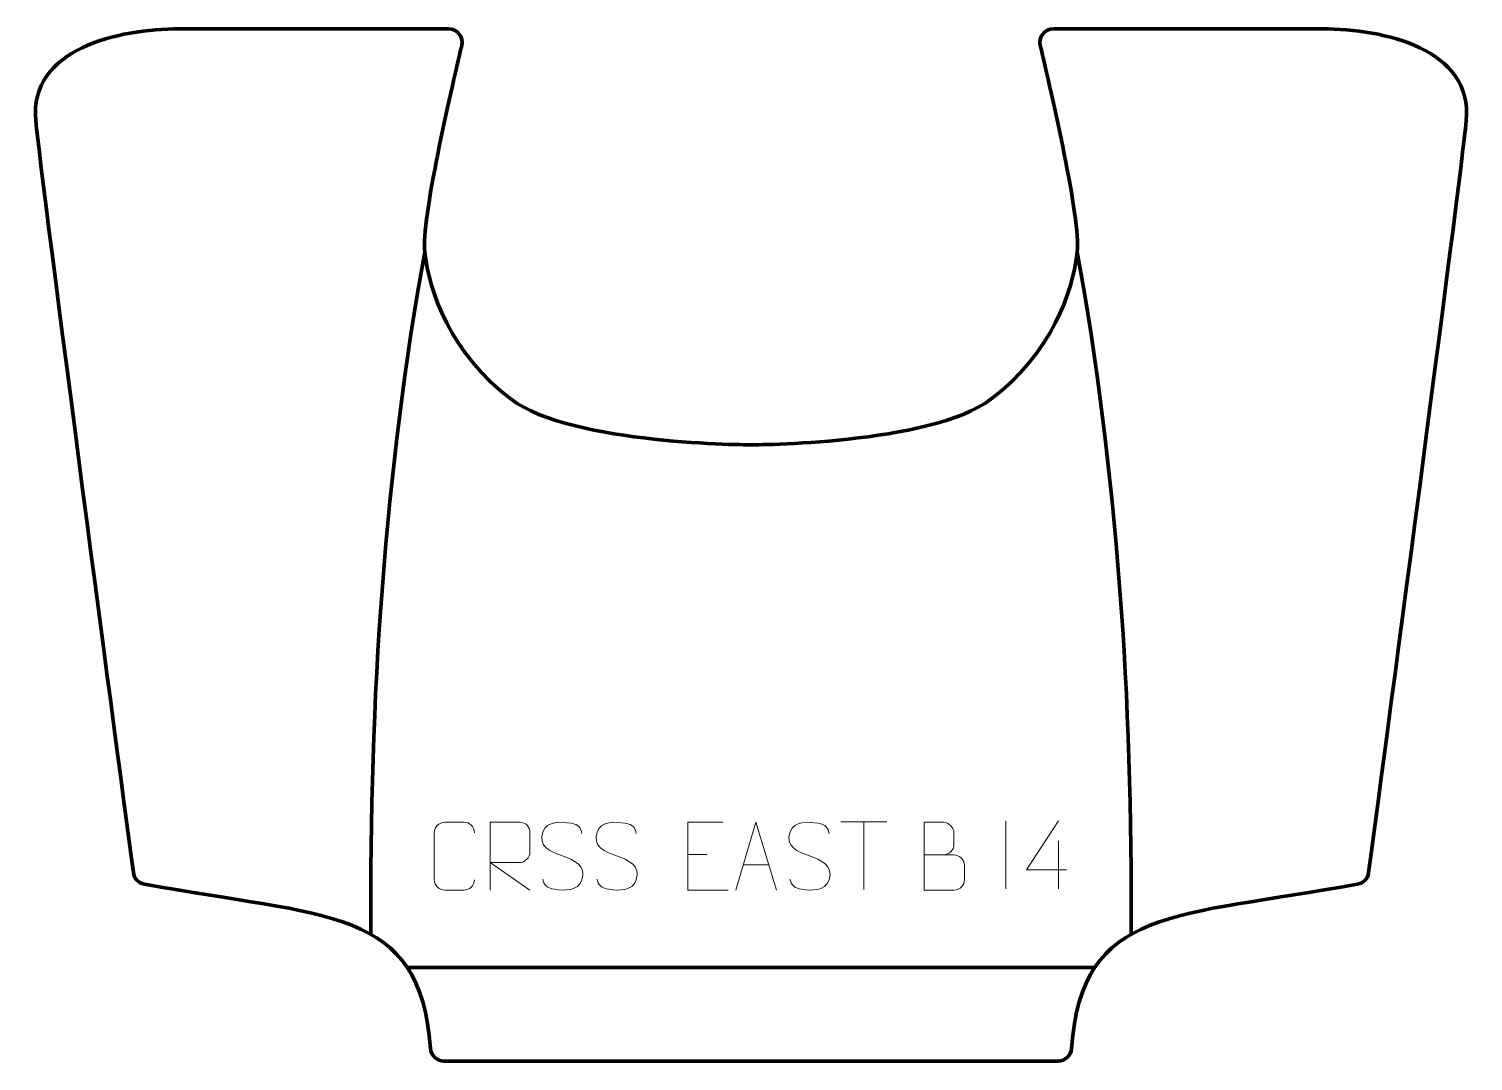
# Model space of a CAD drawing. Header units: millimetres. Extents: x -266 to 266, y -190 to 190.
import ezdxf

# ---------------------------------------------------------------- set-up
doc = ezdxf.new("R2010")
doc.units = ezdxf.units.MM
doc.header["$MEASUREMENT"] = 0
for name, color, linetype in [('layer 1', 7, 'Continuous'), ('layer 2', 7, 'Continuous'), ('layer 3', 7, 'Continuous')]:
    doc.layers.add(name, color=color, linetype=linetype)

msp = doc.modelspace()

# ---------------------------------------------------------------- linework, layer by layer
at = {"layer": 'layer 1', "color": 250, "lineweight": 9}
for points, knots in [([(-101.7736, -123.2125), (-101.9134, -125.5359), (-103.5906, -127.0155), (-105.7383, -127.0263), (-105.7383, -127.0263), (-108.0702, -127.0259), (-110.4021, -127.0259), (-112.7336, -127.0263), (-112.7336, -127.0263), (-114.6586, -127.1317), (-116.6307, -125.2472), (-116.6195, -123.2299), (-116.6195, -123.2299), (-116.6191, -117.4598), (-116.6191, -111.6901), (-116.6195, -105.9208), (-116.6195, -105.9208), (-116.6153, -103.7827), (-114.8686, -102.0635), (-112.7162, -102.077), (-112.7162, -102.077), (-110.3905, -102.077), (-108.0644, -102.077), (-105.7383, -102.077), (-105.7383, -102.077), (-103.7917, -102.0415), (-101.8003, -103.533), (-101.7736, -105.9706)], [0, 0, 0, 0, 0.125, 0.125, 0.125, 0.125, 0.25, 0.25, 0.25, 0.25, 0.375, 0.375, 0.375, 0.375, 0.5, 0.5, 0.5, 0.5, 0.625, 0.625, 0.625, 0.625, 0.75, 0.75, 0.75, 0.75, 1, 1, 1, 1]), ([(-96.0699, -127.0268), (-96.0699, -127.0268), (-96.0699, -102.0733), (-96.0699, -102.0733), (-96.0699, -102.0733), (-92.4751, -102.0733), (-88.8796, -102.0733), (-85.2844, -102.0733), (-85.2844, -102.0733), (-82.9591, -102.111), (-81.4018, -103.601), (-81.4059, -105.9674), (-81.4059, -105.9674), (-81.4063, -108.0029), (-81.4063, -111.0623), (-81.4059, -113.0983), (-81.4059, -113.0983), (-81.4124, -114.9738), (-83.2247, -116.9156), (-85.2342, -116.9347), (-85.2342, -116.9347), (-85.2342, -116.9347), (-96.0699, -116.9347), (-96.0699, -116.9347), (-96.0699, -116.9347), (-96.0699, -116.9347), (-81.4152, -127.0268), (-81.4152, -127.0268)], [0, 0, 0, 0, 0.125, 0.125, 0.125, 0.125, 0.25, 0.25, 0.25, 0.25, 0.375, 0.375, 0.375, 0.375, 0.5, 0.5, 0.5, 0.5, 0.625, 0.625, 0.625, 0.625, 0.75, 0.75, 0.75, 0.75, 1, 1, 1, 1]), ([(-69.4637, -114.3805), (-73.712, -112.9101), (-78.6201, -111.1143), (-76.615, -105.594), (-76.615, -105.594), (-75.1115, -101.4541), (-69.8979, -101.8426), (-66.2943, -102.4437), (-66.2943, -102.4437), (-63.4337, -102.9209), (-62.569, -104.1341), (-62.2584, -106.2182)], [0, 0, 0, 0, 0.25, 0.25, 0.25, 0.25, 0.5, 0.5, 0.5, 0.5, 1, 1, 1, 1]), ([(-49.4637, -114.3805), (-53.712, -112.9101), (-58.6201, -111.1143), (-56.615, -105.594), (-56.615, -105.594), (-55.1115, -101.4541), (-49.8979, -101.8426), (-46.2943, -102.4437), (-46.2943, -102.4437), (-43.4337, -102.9209), (-42.569, -104.1341), (-42.2584, -106.2182)], [0, 0, 0, 0, 0.25, 0.25, 0.25, 0.25, 0.5, 0.5, 0.5, 0.5, 1, 1, 1, 1]), ([(-10.3743, -102.0695), (-10.3743, -102.0695), (-23.2482, -102.0695), (-23.2482, -102.0695), (-23.2482, -102.0695), (-23.2482, -102.0695), (-23.2482, -127.0231), (-23.2482, -127.0231), (-23.2482, -127.0231), (-23.2482, -127.0231), (-8.3824, -127.0231), (-8.3824, -127.0231)], [0, 0, 0, 0, 0.25, 0.25, 0.25, 0.25, 0.5, 0.5, 0.5, 0.5, 1, 1, 1, 1]), ([(-5.6119, -127.0232), (-5.6119, -127.0232), (1.7591, -102.0697), (1.7591, -102.0697), (1.7591, -102.0697), (1.7591, -102.0697), (9.329, -127.0232), (9.329, -127.0232)], [0, 0, 0, 0, 0.33333333, 0.33333333, 0.33333333, 0.33333333, 1, 1, 1, 1]), ([(21.5363, -114.3805), (17.288, -112.9101), (12.3799, -111.1143), (14.385, -105.594), (14.385, -105.594), (15.8885, -101.4541), (21.1021, -101.8426), (24.7057, -102.4437), (24.7057, -102.4437), (27.5663, -102.9209), (28.431, -104.1341), (28.7416, -106.2182)], [0, 0, 0, 0, 0.25, 0.25, 0.25, 0.25, 0.5, 0.5, 0.5, 0.5, 1, 1, 1, 1]), ([(63.8085, -114.0584), (67.4471, -114.058), (71.0342, -114.058), (74.6736, -114.0584), (74.6736, -114.0584), (76.649, -114.0757), (78.5726, -115.8118), (78.5726, -117.8614), (78.5726, -117.8614), (78.5722, -118.99), (78.5722, -122.0394), (78.5726, -123.1683), (78.5726, -123.1683), (78.5902, -125.0262), (77.0481, -127.0401), (74.7266, -127.0232), (74.7266, -127.0232), (71.0868, -127.0228), (67.4474, -127.0228), (63.8085, -127.0232), (63.8085, -127.0232), (63.8085, -118.7049), (63.8085, -110.3871), (63.8085, -102.0696), (63.8085, -102.0696), (66.1822, -102.0696), (68.5563, -102.0696), (70.9305, -102.0696), (70.9305, -102.0696), (72.6113, -102.052), (74.7081, -103.9625), (74.7258, -105.9249), (74.7258, -105.9249), (74.7254, -107.991), (74.7254, -108.137), (74.7258, -110.2035), (74.7258, -110.2035), (74.7431, -112.2696), (72.8886, -114.0757), (70.8786, -114.0584)], [0, 0, 0, 0, 0.09090909, 0.09090909, 0.09090909, 0.09090909, 0.18181818, 0.18181818, 0.18181818, 0.18181818, 0.27272727, 0.27272727, 0.27272727, 0.27272727, 0.36363636, 0.36363636, 0.36363636, 0.36363636, 0.45454545, 0.45454545, 0.45454545, 0.45454545, 0.54545455, 0.54545455, 0.54545455, 0.54545455, 0.63636364, 0.63636364, 0.63636364, 0.63636364, 0.72727273, 0.72727273, 0.72727273, 0.72727273, 0.81818182, 0.81818182, 0.81818182, 0.81818182, 1, 1, 1, 1]), ([(116.2193, -119.6418), (116.2193, -119.6418), (101.3976, -119.6418), (101.3976, -119.6418), (101.3976, -119.6418), (101.3976, -119.6418), (113.2752, -101.5713), (113.2752, -101.5713)], [0, 0, 0, 0, 0.33333333, 0.33333333, 0.33333333, 0.33333333, 1, 1, 1, 1]), ([(-69.4637, -114.3806), (-65.4451, -116.0273), (-60.4156, -117.9156), (-62.2496, -123.2759), (-62.2496, -123.2759), (-63.7094, -127.5423), (-68.6202, -127.2856), (-72.3463, -126.7309), (-72.3463, -126.7309), (-75.0963, -126.3211), (-76.3172, -125.1076), (-76.6952, -122.9954)], [0, 0, 0, 0, 0.25, 0.25, 0.25, 0.25, 0.5, 0.5, 0.5, 0.5, 1, 1, 1, 1]), ([(-49.4637, -114.3806), (-45.4451, -116.0273), (-40.4156, -117.9156), (-42.2496, -123.2759), (-42.2496, -123.2759), (-43.7094, -127.5423), (-48.6202, -127.2856), (-52.3463, -126.7309), (-52.3463, -126.7309), (-55.0963, -126.3211), (-56.3172, -125.1076), (-56.6952, -122.9954)], [0, 0, 0, 0, 0.25, 0.25, 0.25, 0.25, 0.5, 0.5, 0.5, 0.5, 1, 1, 1, 1]), ([(21.5363, -114.3806), (25.5549, -116.0273), (30.5844, -117.9156), (28.7504, -123.2759), (28.7504, -123.2759), (27.2906, -127.5423), (22.3798, -127.2856), (18.6537, -126.7309), (18.6537, -126.7309), (15.9037, -126.3211), (14.6828, -125.1076), (14.3048, -122.9954)], [0, 0, 0, 0, 0.25, 0.25, 0.25, 0.25, 0.5, 0.5, 0.5, 0.5, 1, 1, 1, 1])]:
    msp.add_open_spline(points, degree=3, knots=knots, dxfattribs=at)
for points in [[(33.0427, -101.9272), (33.0427, -101.9272), (50.0299, -101.9272), (50.0299, -101.9272)], [(41.5365, -126.8572), (41.5365, -126.8572), (41.5365, -101.9037), (41.5365, -101.9037)], [(93.8085, -101.5713), (93.8085, -101.5713), (93.8085, -126.5454), (93.8085, -126.5454)], [(113.2752, -108.8807), (113.2752, -108.8807), (113.2752, -126.5454), (113.2752, -126.5454)], [(-23.2482, -113.9492), (-23.2482, -113.9492), (-16.0801, -113.9492), (-16.0801, -113.9492)], [(-2.8893, -117.7738), (-2.8893, -117.7738), (6.6064, -117.7738), (6.6064, -117.7738)]]:
    msp.add_open_spline(points, degree=3, dxfattribs=at)
at = {"layer": 'layer 2', "color": 12, "lineweight": 200}
msp.add_open_spline([(-0.0003, -190.0001), (-0.0003, -190.0001), (113.0178, -190.0001), (113.0178, -190.0001), (113.0178, -190.0001), (115.6432, -190.0001), (117.8199, -187.965), (118.004, -185.3442), (118.004, -185.3442), (121.6951, -132.8321), (156.5848, -137.1156), (223.3565, -124.8742), (223.3565, -124.8742), (225.4873, -124.4833), (227.1259, -122.7639), (227.412, -120.6147), (227.412, -120.6147), (231.5431, -89.5791), (261.0875, 132.5968), (263.3414, 156.1694), (263.3414, 156.1694), (265.88, 182.723), (232.9062, 190.0001), (210.4593, 190.0001), (210.4593, 190.0001), (202.7123, 189.9997), (132.9741, 190.0001), (111.3668, 190.0001), (111.3668, 190.0001), (108.1358, 190.0001), (105.7531, 186.9814), (106.5031, 183.8364), (106.5031, 183.8364), (110.566, 166.8011), (121.4537, 119.5648), (120.1541, 107.8593), (120.1541, 107.8593), (118.5603, 93.5048), (110.5918, 70.3777), (88.2797, 53.6303), (88.2797, 53.6303), (65.9675, 36.8833), (-0.0003, 36.8833), (-0.0003, 36.8833), (-0.0003, 36.8833), (-0.0003, 36.8833), (-65.9678, 36.8833), (-88.28, 53.6303), (-88.28, 53.6303), (-110.5921, 70.3777), (-118.5607, 93.5048), (-120.1545, 107.8593), (-120.1545, 107.8593), (-121.4541, 119.5648), (-110.566, 166.8011), (-106.5034, 183.8364), (-106.5034, 183.8364), (-105.7531, 186.9814), (-108.1361, 190.0001), (-111.3672, 190.0001), (-111.3672, 190.0001), (-132.9745, 190.0001), (-202.7123, 189.9997), (-210.4596, 190.0001), (-210.4596, 190.0001), (-232.9061, 190.0001), (-265.8803, 182.723), (-263.3414, 156.1694), (-263.3414, 156.1694), (-261.0878, 132.5968), (-231.5437, -89.5791), (-227.4124, -120.6147), (-227.4124, -120.6147), (-227.1263, -122.7639), (-225.488, -124.4833), (-223.3568, -124.8742), (-223.3568, -124.8742), (-156.5852, -137.1156), (-121.6958, -132.8321), (-118.0043, -185.3442), (-118.0043, -185.3442), (-117.8202, -187.965), (-115.6435, -190.0001), (-113.0182, -190.0001), (-113.0182, -190.0001), (-113.0182, -190.0001), (-0.0003, -190.0001), (-0.0003, -190.0001)], degree=3, knots=[0, 0, 0, 0, 0.04347826, 0.04347826, 0.04347826, 0.04347826, 0.08695652, 0.08695652, 0.08695652, 0.08695652, 0.13043478, 0.13043478, 0.13043478, 0.13043478, 0.17391304, 0.17391304, 0.17391304, 0.17391304, 0.2173913, 0.2173913, 0.2173913, 0.2173913, 0.26086957, 0.26086957, 0.26086957, 0.26086957, 0.30434783, 0.30434783, 0.30434783, 0.30434783, 0.34782609, 0.34782609, 0.34782609, 0.34782609, 0.39130435, 0.39130435, 0.39130435, 0.39130435, 0.43478261, 0.43478261, 0.43478261, 0.43478261, 0.47826087, 0.47826087, 0.47826087, 0.47826087, 0.52173913, 0.52173913, 0.52173913, 0.52173913, 0.56521739, 0.56521739, 0.56521739, 0.56521739, 0.60869565, 0.60869565, 0.60869565, 0.60869565, 0.65217391, 0.65217391, 0.65217391, 0.65217391, 0.69565217, 0.69565217, 0.69565217, 0.69565217, 0.73913043, 0.73913043, 0.73913043, 0.73913043, 0.7826087, 0.7826087, 0.7826087, 0.7826087, 0.82608696, 0.82608696, 0.82608696, 0.82608696, 0.86956522, 0.86956522, 0.86956522, 0.86956522, 0.91304348, 0.91304348, 0.91304348, 0.91304348, 1, 1, 1, 1], dxfattribs=at)
at = {"layer": 'layer 3', "color": 142, "lineweight": 200}
for points in [[(-120.1544, 107.8592), (-134.709, 27.5575), (-140.5527, -56.5141), (-139.972, -143.3662)], [(120.1543, 107.8592), (134.7088, 27.5575), (140.5522, -56.5141), (139.9719, -143.3662)], [(-126.6147, -155.4911), (-126.6147, -155.4911), (126.1194, -155.4911), (126.1194, -155.4911)]]:
    msp.add_open_spline(points, degree=3, dxfattribs=at)

doc.saveas('drawing.dxf')
